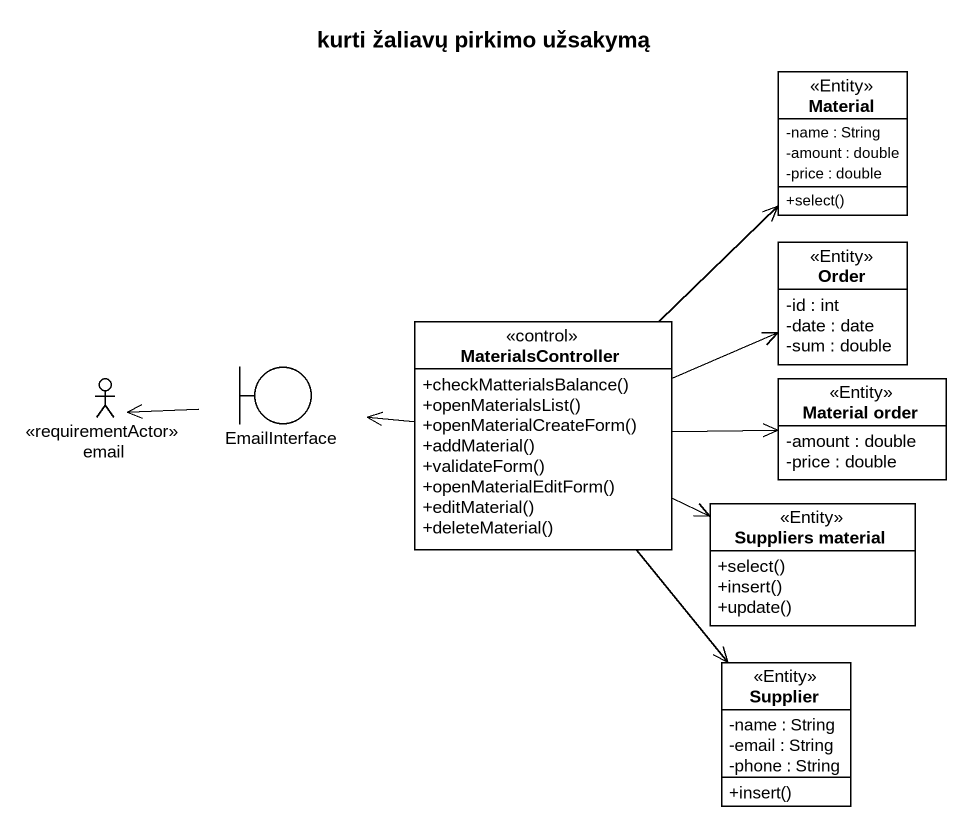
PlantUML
@startuml
title kurti žaliavų pirkimo užsakymą
allowmixing
hide circle
hide empty members
skinparam classAttributeIconSize 0
class Material <<Entity>> {
  -name : String
  -amount : double
  -price : double
  +select()
}
class Order <<Entity>> {
  -id : int
  -date : date
  -sum : double
}
class MaterialsController <<control>> {
  +checkMatterialsBalance()
  +openMaterialsList()
  +openMaterialCreateForm()
  +addMaterial()
  +validateForm()
  +openMaterialEditForm()
  +editMaterial()
  +deleteMaterial()
}
actor email <<requirementActor>>
boundary EmailInterface
class "Material order" as Material_order <<Entity>> {
  -amount : double
  -price : double
}
class "Suppliers material" as Suppliers_material <<Entity>> {
  +select()
  +insert()
  +update()
}
class Supplier <<Entity>> {
  -name : String
  -email : String
  -phone : String
  +insert()
}
MaterialsController -up-> Material
MaterialsController -right-> Order
MaterialsController -left-> EmailInterface
MaterialsController -right-> Material_order
MaterialsController -right-> Suppliers_material
MaterialsController --> Supplier
EmailInterface -left-> email
@enduml
